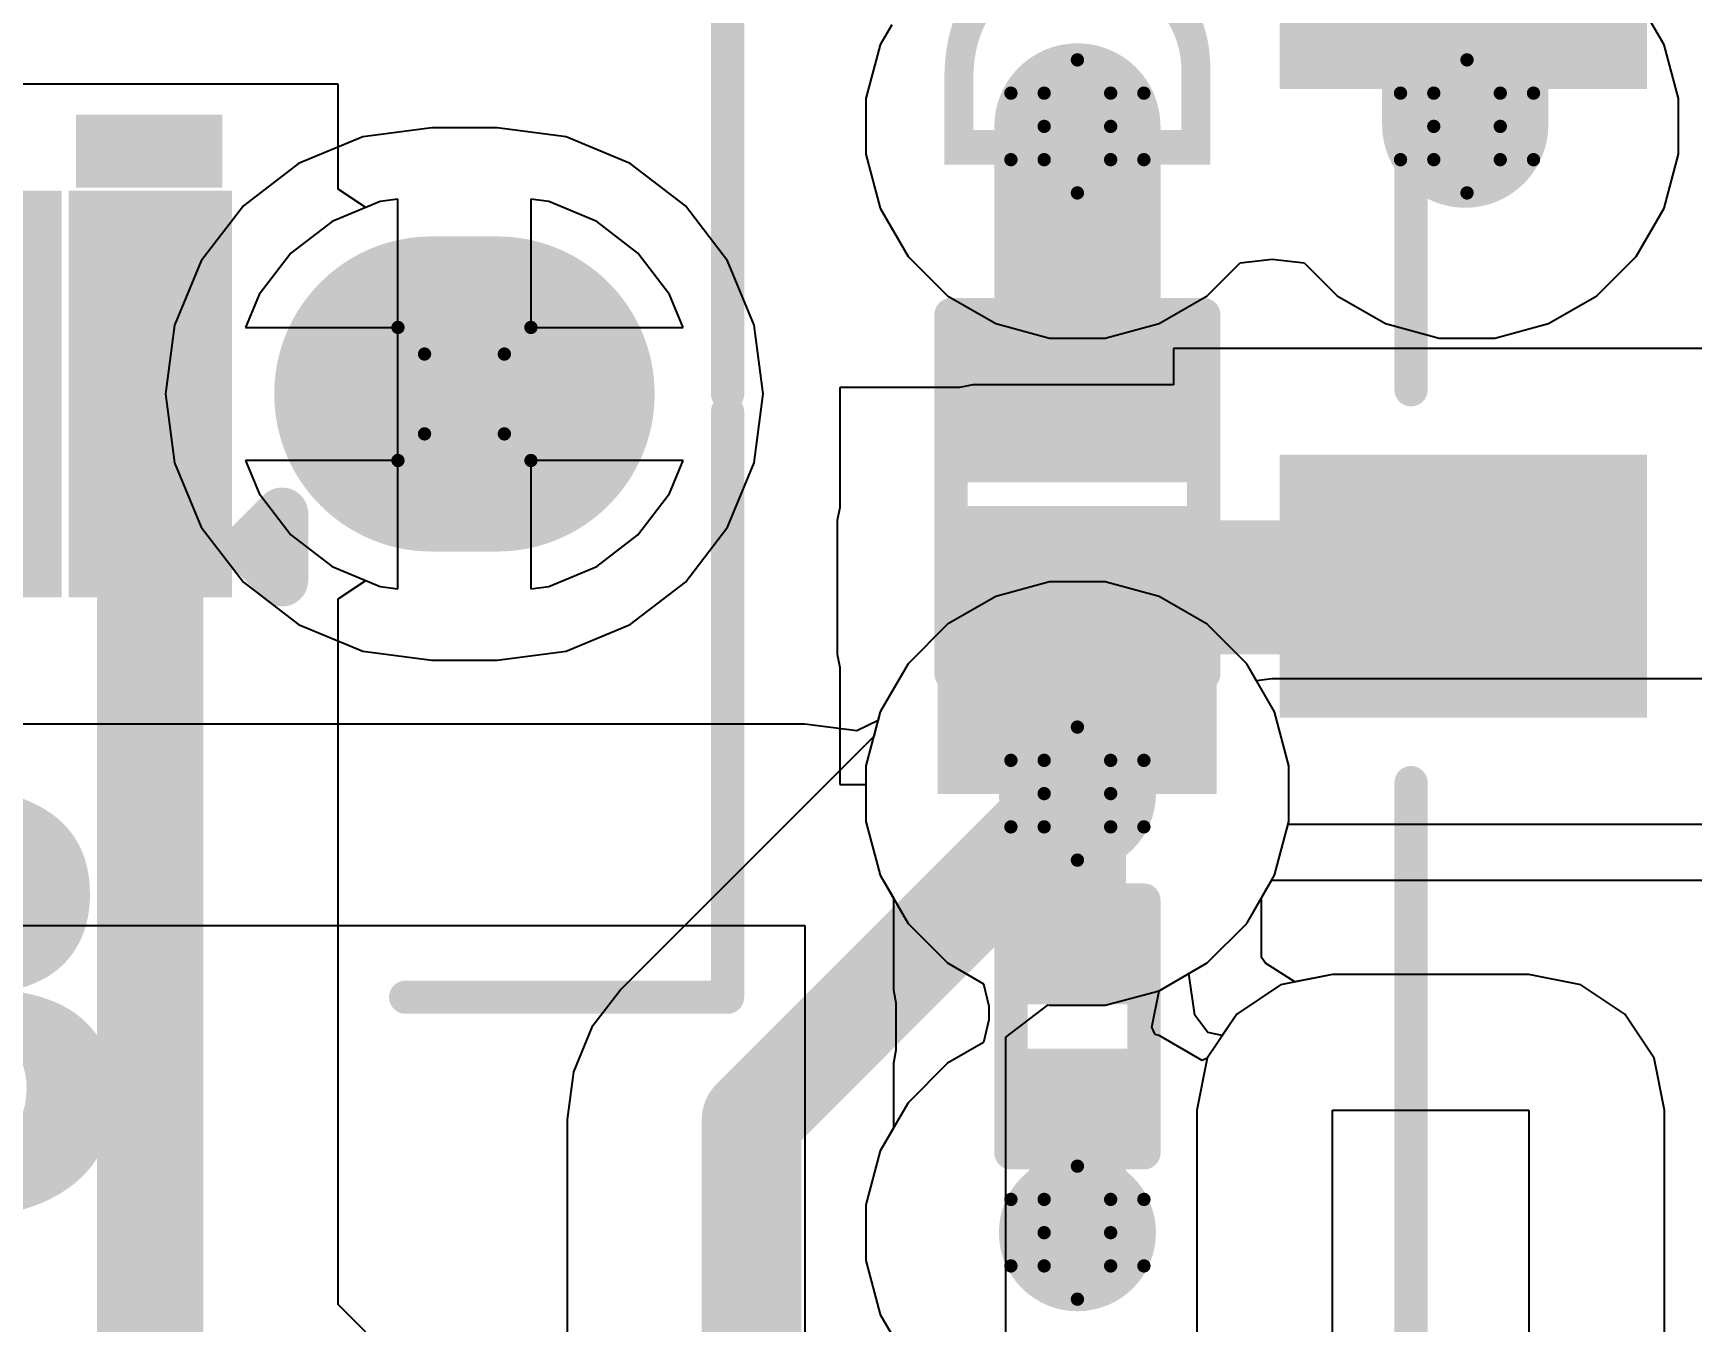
# Model space of a CAD drawing. Header units: inches. Extents: x -3 to 5437, y -3 to 5435.
# Drawn here: x 92.94 to 99.27, y 112.77 to 117.69 of the extents above; entities that cross this region are included whole.
import ezdxf

# ---------------------------------------------------------------- set-up
doc = ezdxf.new("R2010")
doc.units = ezdxf.units.IN
for name, color, linetype in [('Bottom Layer', 5, 'Continuous'), ('Bottom Solder', 6, 'Continuous'), ('Drill Drawing', 1, 'Continuous'), ('GND', 16, 'Continuous'), ('Keep-Out Layer', 6, 'Continuous'), ('Multi-Layer', 9, 'Continuous'), ('Pad Holes', 156, 'Continuous'), ('PWR', 76, 'Continuous'), ('Top Layer', 1, 'Continuous'), ('Top Overlay', 2, 'Continuous'), ('Top Paste', 8, 'Continuous'), ('Top Solder', 216, 'Continuous'), ('Via Holes', 16, 'Continuous')]:
    doc.layers.add(name, color=color, linetype=linetype)
doc.styles.add('Arial', font='', dxfattribs={"height": 0.2})
doc.styles.add('Arial_Bold', font='', dxfattribs={"height": 0.2})
doc.styles.get('Arial').set_extended_font_data('Arial')
doc.styles.get('Arial_Bold').set_extended_font_data('Arial', bold=True)

# ---------------------------------------------------------------- blocks, each defined once
blk = doc.blocks.new('DM3BT_DSF_PEJS_75')
at = {"layer": 'Top Layer'}
for points in [[(6.05, -2.55), (7.25, -2.55), (7.25, -3.35), (6.05, -3.35)], [(6.05, -4.95), (7.25, -4.95), (7.25, -8.15), (6.05, -8.15)]]:
    blk.add_hatch(color=1, dxfattribs=at).paths.add_polyline_path(points)
at = {"layer": 'Top Paste'}
for points in [[(6.05, -2.55), (7.25, -2.55), (7.25, -3.35), (6.05, -3.35)], [(6.05, -4.95), (7.25, -4.95), (7.25, -8.15), (6.05, -8.15)]]:
    blk.add_hatch(color=8, dxfattribs=at).paths.add_polyline_path(points)
at = {"layer": 'Top Solder'}
for points in [[(5.9484, -2.4484), (7.3516, -2.4484), (7.3516, -3.4516), (5.9484, -3.4516)], [(5.9484, -4.8484), (7.3516, -4.8484), (7.3516, -8.2516), (5.9484, -8.2516)]]:
    blk.add_hatch(color=216, dxfattribs=at).paths.add_polyline_path(points)
at = {"layer": 'Keep-Out Layer'}
for p, q in [((6.4, -0.95), (6.4, 2.65)), ((7.15, 2.65), (7.15, -0.95)), ((7.15, -0.95), (6.4, -0.95))]:
    blk.add_line(p, q, dxfattribs=at)
at = {"layer": 'Top Overlay'}
for points in [[(6.85, 2.3, 0.127, 0.127, 0), (6.85, -2.2, 0.127, 0.127, 0)], [(6.85, -3.7, 0.127, 0.127, 0), (6.85, -4.65, 0.127, 0.127, 0)]]:
    blk.add_lwpolyline(points, format="xyseb", dxfattribs=at)
for points in [[(6.8183, -2.2, 0.0635, 0.0635, 1), (6.8818, -2.2, 0.0635, 0.0635, 1)], [(6.8183, -3.7, 0.0635, 0.0635, 1), (6.8818, -3.7, 0.0635, 0.0635, 1)], [(6.8183, -4.65, 0.0635, 0.0635, 1), (6.8818, -4.65, 0.0635, 0.0635, 1)]]:
    blk.add_lwpolyline(points, format="xyseb", close=True, dxfattribs=at)
blk = doc.blocks.new('R___0201_77')
at = {"layer": 'Top Layer'}
for points in [[(-0.41, 0.185), (-0.14, 0.185), (-0.14, -0.185), (-0.41, -0.185)], [(0.14, 0.185), (0.41, 0.185), (0.41, -0.185), (0.14, -0.185)]]:
    blk.add_hatch(color=1, dxfattribs=at).paths.add_polyline_path(points)
at = {"layer": 'Top Paste'}
for points in [[(-0.41, 0.185), (-0.14, 0.185), (-0.14, -0.185), (-0.41, -0.185)], [(0.14, 0.185), (0.41, 0.185), (0.41, -0.185), (0.14, -0.185)]]:
    blk.add_hatch(color=8, dxfattribs=at).paths.add_polyline_path(points)
at = {"layer": 'Top Solder'}
for points in [[(-0.465, 0.24), (-0.085, 0.24), (-0.085, -0.24), (-0.465, -0.24)], [(0.085, 0.24), (0.465, 0.24), (0.465, -0.24), (0.085, -0.24)]]:
    blk.add_hatch(color=216, dxfattribs=at).paths.add_polyline_path(points)
at = {"layer": 'Top Overlay'}
for points in [[(0.4826, 0.254, 0.127, 0.127, 0), (-0.4826, 0.254, 0.127, 0.127, 0)], [(-0.4826, -0.254, 0.127, 0.127, 0), (-0.4826, 0.254, 0.127, 0.127, 0)], [(0.4826, -0.254, 0.127, 0.127, 0), (0.4826, 0.254, 0.127, 0.127, 0)], [(0.4826, -0.254, 0.127, 0.127, 0), (-0.4826, -0.254, 0.127, 0.127, 0)]]:
    blk.add_lwpolyline(points, format="xyseb", dxfattribs=at)
for points in [[(-0.5143, 0.254, 0.0635, 0.0635, 1), (-0.4508, 0.254, 0.0635, 0.0635, 1)], [(-0.5143, 0.254, 0.0635, 0.0635, 1), (-0.4508, 0.254, 0.0635, 0.0635, 1)], [(0.4508, 0.254, 0.0635, 0.0635, 1), (0.5143, 0.254, 0.0635, 0.0635, 1)], [(0.4508, 0.254, 0.0635, 0.0635, 1), (0.5143, 0.254, 0.0635, 0.0635, 1)], [(-0.5143, -0.254, 0.0635, 0.0635, 1), (-0.4508, -0.254, 0.0635, 0.0635, 1)], [(-0.5143, -0.254, 0.0635, 0.0635, 1), (-0.4508, -0.254, 0.0635, 0.0635, 1)], [(0.4508, -0.254, 0.0635, 0.0635, 1), (0.5143, -0.254, 0.0635, 0.0635, 1)], [(0.4508, -0.254, 0.0635, 0.0635, 1), (0.5143, -0.254, 0.0635, 0.0635, 1)]]:
    blk.add_lwpolyline(points, format="xyseb", close=True, dxfattribs=at)
blk = doc.blocks.new('SOD_882_98')
at = {"layer": 'Top Layer'}
for points in [[(-0.1, -0.4), (-0.6, -0.4), (-0.6, 0.4), (-0.1, 0.4)], [(0.6, -0.4), (0.1, -0.4), (0.1, 0.4), (0.6, 0.4)]]:
    blk.add_hatch(color=1, dxfattribs=at).paths.add_polyline_path(points)
at = {"layer": 'Top Overlay'}
blk.add_hatch(color=2, dxfattribs=at).paths.add_polyline_path([(0.6879, -0.5343), (1.1451, -0.5343), (1.1451, 0.5325), (0.6879, 0.5325)])
at = {"layer": 'Top Paste'}
for points in [[(-0.1, -0.4), (-0.6, -0.4), (-0.6, 0.4), (-0.1, 0.4)], [(0.6, -0.4), (0.1, -0.4), (0.1, 0.4), (0.6, 0.4)]]:
    blk.add_hatch(color=8, dxfattribs=at).paths.add_polyline_path(points)
at = {"layer": 'Top Solder'}
for points in [[(-0.045, -0.455), (-0.655, -0.455), (-0.655, 0.455), (-0.045, 0.455)], [(0.655, -0.455), (0.045, -0.455), (0.045, 0.455), (0.655, 0.455)]]:
    blk.add_hatch(color=216, dxfattribs=at).paths.add_polyline_path(points)
at = {"layer": 'Top Overlay'}
for points in [[(0.6858, 0.4826, 0.127, 0.127, 0), (-0.6858, 0.4826, 0.127, 0.127, 0)], [(-0.6858, -0.4826, 0.127, 0.127, 0), (-0.6858, 0.4826, 0.127, 0.127, 0)], [(0.6858, -0.4826, 0.127, 0.127, 0), (0.6858, 0.4826, 0.127, 0.127, 0)], [(0.6858, -0.4826, 0.127, 0.127, 0), (-0.6858, -0.4826, 0.127, 0.127, 0)]]:
    blk.add_lwpolyline(points, format="xyseb", dxfattribs=at)
for points in [[(-0.7176, 0.4826, 0.0635, 0.0635, 1), (-0.654, 0.4826, 0.0635, 0.0635, 1)], [(-0.7176, 0.4826, 0.0635, 0.0635, 1), (-0.654, 0.4826, 0.0635, 0.0635, 1)], [(0.654, 0.4826, 0.0635, 0.0635, 1), (0.7176, 0.4826, 0.0635, 0.0635, 1)], [(0.654, 0.4826, 0.0635, 0.0635, 1), (0.7176, 0.4826, 0.0635, 0.0635, 1)], [(-0.7176, -0.4826, 0.0635, 0.0635, 1), (-0.654, -0.4826, 0.0635, 0.0635, 1)], [(-0.7176, -0.4826, 0.0635, 0.0635, 1), (-0.654, -0.4826, 0.0635, 0.0635, 1)], [(0.654, -0.4826, 0.0635, 0.0635, 1), (0.7176, -0.4826, 0.0635, 0.0635, 1)], [(0.654, -0.4826, 0.0635, 0.0635, 1), (0.7176, -0.4826, 0.0635, 0.0635, 1)]]:
    blk.add_lwpolyline(points, format="xyseb", close=True, dxfattribs=at)
blk = doc.blocks.new('10118194_0001LF__250')
at = {"layer": 'Bottom Layer'}
h = blk.add_hatch(color=5, dxfattribs=at)
edge = h.paths.add_edge_path()
edge.add_arc((-2.375, 0), 0.5, 270, 450)
edge.add_line((-2.375, 0.5), (-2.625, 0.5))
edge.add_arc((-2.625, 0), 0.5, 90, 270)
edge.add_line((-2.625, -0.5), (-2.375, -0.5))
at = {"layer": 'Bottom Solder'}
h = blk.add_hatch(color=6, dxfattribs=at)
edge = h.paths.add_edge_path()
edge.add_arc((-2.375, 0), 0.6016, 270, 450)
edge.add_line((-2.375, 0.6016), (-2.625, 0.6016))
edge.add_arc((-2.625, 0), 0.6016, 90, 270)
edge.add_line((-2.625, -0.6016), (-2.375, -0.6016))
at = {"layer": 'GND'}
h = blk.add_hatch(color=16, dxfattribs=at)
edge = h.paths.add_edge_path()
edge.add_arc((-2.375, 0), 0.5, 270, 450)
edge.add_line((-2.375, 0.5), (-2.625, 0.5))
edge.add_arc((-2.625, 0), 0.5, 90, 270)
edge.add_line((-2.625, -0.5), (-2.375, -0.5))
at = {"layer": 'Multi-Layer'}
h = blk.add_hatch(color=9, dxfattribs=at)
edge = h.paths.add_edge_path()
edge.add_arc((-2.375, 0), 0.5, 270, 450)
edge.add_line((-2.375, 0.5), (-2.625, 0.5))
edge.add_arc((-2.625, 0), 0.5, 90, 270)
edge.add_line((-2.625, -0.5), (-2.375, -0.5))
at = {"layer": 'Pad Holes'}
h = blk.add_hatch(color=7, dxfattribs=at)
edge = h.paths.add_edge_path()
edge.add_arc((-2.35, 0), 0.275, 270, 450)
edge.add_line((-2.35, 0.275), (-2.65, 0.275))
edge.add_arc((-2.65, 0), 0.275, 90, 270)
edge.add_line((-2.65, -0.275), (-2.35, -0.275))
at = {"layer": 'PWR'}
h = blk.add_hatch(color=76, dxfattribs=at)
edge = h.paths.add_edge_path()
edge.add_arc((-2.375, 0), 0.5, 270, 450)
edge.add_line((-2.375, 0.5), (-2.625, 0.5))
edge.add_arc((-2.625, 0), 0.5, 90, 270)
edge.add_line((-2.625, -0.5), (-2.375, -0.5))
at = {"layer": 'Top Layer'}
for points in [[(-1.51, 0.675), (-1.09, 0.675), (-1.09, -0.675), (-1.51, -0.675)], [(-0.86, 0.675), (-0.44, 0.675), (-0.44, -0.675), (-0.86, -0.675)]]:
    blk.add_hatch(color=1, dxfattribs=at).paths.add_polyline_path(points)
h = blk.add_hatch(color=1, dxfattribs=at)
edge = h.paths.add_edge_path()
edge.add_arc((-2.375, 0), 0.5, 270, 450)
edge.add_line((-2.375, 0.5), (-2.625, 0.5))
edge.add_arc((-2.625, 0), 0.5, 90, 270)
edge.add_line((-2.625, -0.5), (-2.375, -0.5))
at = {"layer": 'Top Overlay'}
blk.add_hatch(color=2, dxfattribs=at).paths.add_polyline_path([(-1.5748, -1.0668), (-1.016, -1.0668), (-1.016, -0.7874), (-1.5748, -0.7874)])
at = {"layer": 'Top Paste'}
for points in [[(-1.51, 0.675), (-1.09, 0.675), (-1.09, -0.675), (-1.51, -0.675)], [(-0.86, 0.675), (-0.44, 0.675), (-0.44, -0.675), (-0.86, -0.675)]]:
    blk.add_hatch(color=8, dxfattribs=at).paths.add_polyline_path(points)
at = {"layer": 'Top Solder'}
for points in [[(-1.6116, 0.7766), (-0.9884, 0.7766), (-0.9884, -0.7766), (-1.6116, -0.7766)], [(-0.9616, 0.7766), (-0.3384, 0.7766), (-0.3384, -0.7766), (-0.9616, -0.7766)]]:
    blk.add_hatch(color=216, dxfattribs=at).paths.add_polyline_path(points)
h = blk.add_hatch(color=216, dxfattribs=at)
edge = h.paths.add_edge_path()
edge.add_arc((-2.375, 0), 0.6016, 270, 450)
edge.add_line((-2.375, 0.6016), (-2.625, 0.6016))
edge.add_arc((-2.625, 0), 0.6016, 90, 270)
edge.add_line((-2.625, -0.6016), (-2.375, -0.6016))
at = {"layer": 'Top Overlay'}
for points in [[(-1.6764, 0.5842, 0.2, 0.2, 0), (-1.8034, 0.7112, 0.2, 0.2, 0)], [(-1.8034, 0.7112, 0.2, 0.2, 0), (-1.8034, 0.4572, 0.2, 0.2, 0)], [(-1.6764, 0.5842, 0.2, 0.2, 0), (-1.8034, 0.4572, 0.2, 0.2, 0)], [(-3.5052, 0, 0.127, 0.127, 0), (-3.5052, -1.5494, 0.127, 0.127, 0)]]:
    blk.add_lwpolyline(points, format="xyseb", dxfattribs=at)
for points in [[(-1.8534, 0.7112, 0.1, 0.1, 1), (-1.7534, 0.7112, 0.1, 0.1, 1)], [(-1.8534, 0.7112, 0.1, 0.1, 1), (-1.7534, 0.7112, 0.1, 0.1, 1)], [(-1.7264, 0.5842, 0.1, 0.1, 1), (-1.6264, 0.5842, 0.1, 0.1, 1)], [(-1.7264, 0.5842, 0.1, 0.1, 1), (-1.6264, 0.5842, 0.1, 0.1, 1)], [(-1.8534, 0.4572, 0.1, 0.1, 1), (-1.7534, 0.4572, 0.1, 0.1, 1)], [(-1.8534, 0.4572, 0.1, 0.1, 1), (-1.7534, 0.4572, 0.1, 0.1, 1)], [(-3.537, 0, 0.0635, 0.0635, 1), (-3.4735, 0, 0.0635, 0.0635, 1)]]:
    blk.add_lwpolyline(points, format="xyseb", close=True, dxfattribs=at)

msp = doc.modelspace()

# ---------------------------------------------------------------- hatches: boundary and pattern name
at = {"layer": 'Bottom Layer'}
h = msp.add_hatch(color=5, dxfattribs=at)
edge = h.paths.add_edge_path()
edge.add_arc((96.9264, 117.3301), 0.3, 0, 360)
h = msp.add_hatch(color=5, dxfattribs=at)
edge = h.paths.add_edge_path()
edge.add_arc((98.4147, 117.3301), 0.3, 0, 360)
h = msp.add_hatch(color=5, dxfattribs=at)
edge = h.paths.add_edge_path()
edge.add_arc((96.9264, 114.7826), 0.3, 0, 360)
h = msp.add_hatch(color=5, dxfattribs=at)
edge = h.paths.add_edge_path()
edge.add_arc((96.9264, 113.1062), 0.3, 0, 360)
at = {"layer": 'GND'}
h = msp.add_hatch(color=16, dxfattribs=at)
edge = h.paths.add_edge_path()
edge.add_arc((96.9264, 117.3301), 0.3, 0, 360)
h = msp.add_hatch(color=16, dxfattribs=at)
edge = h.paths.add_edge_path()
edge.add_arc((98.4147, 117.3301), 0.3, 0, 360)
h = msp.add_hatch(color=16, dxfattribs=at)
edge = h.paths.add_edge_path()
edge.add_arc((96.9264, 114.7826), 0.3, 0, 360)
h = msp.add_hatch(color=16, dxfattribs=at)
edge = h.paths.add_edge_path()
edge.add_arc((96.9264, 113.1062), 0.3, 0, 360)
at = {"layer": 'PWR'}
h = msp.add_hatch(color=76, dxfattribs=at)
edge = h.paths.add_edge_path()
edge.add_arc((96.9264, 117.3301), 0.3, 0, 360)
h = msp.add_hatch(color=76, dxfattribs=at)
edge = h.paths.add_edge_path()
edge.add_arc((98.4147, 117.3301), 0.3, 0, 360)
h = msp.add_hatch(color=76, dxfattribs=at)
edge = h.paths.add_edge_path()
edge.add_arc((96.9264, 114.7826), 0.3, 0, 360)
h = msp.add_hatch(color=76, dxfattribs=at)
edge = h.paths.add_edge_path()
edge.add_arc((96.9264, 113.1062), 0.3, 0, 360)
at = {"layer": 'Top Layer'}
h = msp.add_hatch(color=1, dxfattribs=at)
edge = h.paths.add_edge_path()
edge.add_arc((96.9264, 117.3301), 0.3, 0, 360)
h = msp.add_hatch(color=1, dxfattribs=at)
edge = h.paths.add_edge_path()
edge.add_arc((98.4147, 117.3301), 0.3, 0, 360)
for points in [[(96.5264, 115.3144), (98.401, 115.3144), (98.401, 115.8256), (96.5264, 115.8256)], [(96.7414, 114.0336), (97.1114, 114.0336), (97.1114, 114.7826), (96.7414, 114.7826)], [(96.7414, 113.1062), (97.1114, 113.1062), (97.1114, 113.7536), (96.7414, 113.7536)]]:
    msp.add_hatch(color=1, dxfattribs=at).paths.add_polyline_path(points)
h = msp.add_hatch(color=1, dxfattribs=at)
edge = h.paths.add_edge_path()
edge.add_arc((96.9264, 114.7826), 0.3, 0, 360)
h = msp.add_hatch(color=1, dxfattribs=at)
edge = h.paths.add_edge_path()
edge.add_arc((96.9264, 113.1062), 0.3, 0, 360)
at = {"layer": 'Via Holes'}
h = msp.add_hatch(color=7, dxfattribs=at)
edge = h.paths.add_edge_path()
edge.add_arc((96.9264, 117.3301), 0.15, 0, 360)
h = msp.add_hatch(color=7, dxfattribs=at)
edge = h.paths.add_edge_path()
edge.add_arc((98.4147, 117.3301), 0.15, 0, 360)
h = msp.add_hatch(color=7, dxfattribs=at)
edge = h.paths.add_edge_path()
edge.add_arc((96.9264, 114.7826), 0.15, 0, 360)
h = msp.add_hatch(color=7, dxfattribs=at)
edge = h.paths.add_edge_path()
edge.add_arc((96.9264, 113.1062), 0.15, 0, 360)

# ---------------------------------------------------------------- linework, layer by layer
at = {"layer": 'Bottom Layer'}
for p, q in [((94.263, 117.0431), (94.0796, 116.9671)), ((94.3309, 117.052), (94.263, 117.0431)), ((94.3309, 116.5625), (94.3309, 117.052)), ((94.9067, 117.0431), (94.8389, 117.052)), ((94.8389, 117.052), (94.8389, 116.5625)), ((95.0901, 116.9671), (94.9067, 117.0431)), ((94.0796, 116.9671), (93.9221, 116.8462)), ((95.2476, 116.8462), (95.0901, 116.9671)), ((93.9221, 116.8462), (93.8012, 116.6887)), ((95.3685, 116.6887), (95.2476, 116.8462)), ((93.8012, 116.6887), (93.7489, 116.5625)), ((95.4208, 116.5625), (95.3685, 116.6887)), ((93.7489, 116.5625), (94.3309, 116.5625)), ((94.8389, 116.5625), (95.4208, 116.5625)), ((94.3309, 116.0545), (93.7489, 116.0545)), ((93.7489, 116.0545), (93.8012, 115.9282)), ((94.3309, 115.5649), (94.3309, 116.0545)), ((95.4208, 116.0545), (94.8389, 116.0545)), ((94.8389, 116.0545), (94.8389, 115.5649)), ((95.3685, 115.9282), (95.4208, 116.0545)), ((93.8012, 115.9282), (93.9221, 115.7707)), ((95.2476, 115.7707), (95.3685, 115.9282)), ((93.9221, 115.7707), (94.0796, 115.6498)), ((95.0901, 115.6498), (95.2476, 115.7707)), ((94.0796, 115.6498), (94.263, 115.5739)), ((94.9067, 115.5739), (95.0901, 115.6498)), ((94.263, 115.5739), (94.3309, 115.5649)), ((94.8389, 115.5649), (94.9067, 115.5739)), ((96.82, 115.5906), (96.6145, 115.5355)), ((97.0328, 115.5906), (96.82, 115.5906)), ((97.2383, 115.5355), (97.0328, 115.5906)), ((96.6145, 115.5355), (96.4303, 115.4292)), ((97.4225, 115.4292), (97.2383, 115.5355)), ((96.4303, 115.4292), (96.2798, 115.2787)), ((97.573, 115.2787), (97.4225, 115.4292)), ((96.2798, 115.2787), (96.1735, 115.0945)), ((97.6793, 115.0945), (97.573, 115.2787)), ((96.1735, 115.0945), (96.1484, 115.001)), ((97.7344, 114.889), (97.6793, 115.0945)), ((96.1484, 115.001), (95.1836, 114.0362)), ((97.7344, 114.6762), (97.7344, 114.889)), ((97.6793, 114.4707), (97.7344, 114.6762)), ((97.573, 114.2865), (97.6793, 114.4707)), ((97.4225, 114.136), (97.573, 114.2865)), ((97.2383, 114.0297), (97.4225, 114.136)), ((97.7028, 114.053), (97.5348, 113.9407)), ((97.901, 114.0924), (97.7028, 114.053)), ((98.651, 114.0924), (97.901, 114.0924)), ((98.8492, 114.053), (98.651, 114.0924)), ((99.0173, 113.9407), (98.8492, 114.053)), ((95.1836, 114.0362), (95.0717, 113.8903)), ((97.2103, 113.8907), (97.2383, 114.0297)), ((97.5348, 113.9407), (97.4225, 113.7727)), ((99.1296, 113.7727), (99.0173, 113.9407)), ((95.0717, 113.8903), (95.0013, 113.7203)), ((97.2237, 113.863), (97.2103, 113.8907)), ((97.2383, 113.8591), (97.2237, 113.863)), ((97.4032, 113.7639), (97.2383, 113.8591)), ((97.4225, 113.7727), (97.4032, 113.7639)), ((99.169, 113.5745), (99.1296, 113.7727)), ((95.0013, 113.7203), (94.9773, 113.538)), ((99.169, 109.9745), (99.169, 113.5745)), ((94.9773, 113.538), (94.9773, 109.784))]:
    msp.add_line(p, q, dxfattribs=at)
for points in [[(95.6818, 113.538, 0.381, 0.381, 0), (96.9264, 114.7826, 0.381, 0.381, 0)], [(95.6818, 83.7438, 0.381, 0.381, 0), (95.6818, 113.538, 0.381, 0.381, 0)]]:
    msp.add_lwpolyline(points, format="xyseb", dxfattribs=at)
for points in [[(96.8311, 114.7826, 0.1905, 0.1905, 1), (97.0216, 114.7826, 0.1905, 0.1905, 1)], [(95.5866, 113.538, 0.1905, 0.1905, 1), (95.7771, 113.538, 0.1905, 0.1905, 1)], [(95.5866, 113.538, 0.1905, 0.1905, 1), (95.7771, 113.538, 0.1905, 0.1905, 1)]]:
    msp.add_lwpolyline(points, format="xyseb", close=True, dxfattribs=at)
at = {"layer": 'Drill Drawing'}
for points in [[(96.7994, 117.4571, 0.0508, 0.0508, 0), (96.9264, 117.5841, 0.0508, 0.0508, 0)], [(96.9264, 117.5841, 0.0508, 0.0508, 0), (97.0534, 117.4571, 0.0508, 0.0508, 0)], [(98.2877, 117.4571, 0.0508, 0.0508, 0), (98.4147, 117.5841, 0.0508, 0.0508, 0)], [(98.4147, 117.5841, 0.0508, 0.0508, 0), (98.5417, 117.4571, 0.0508, 0.0508, 0)], [(96.6724, 117.4571, 0.0508, 0.0508, 0), (96.7994, 117.3301, 0.0508, 0.0508, 0)], [(96.6724, 117.4571, 0.0508, 0.0508, 0), (96.7994, 117.4571, 0.0508, 0.0508, 0)], [(97.0534, 117.4571, 0.0508, 0.0508, 0), (97.1804, 117.4571, 0.0508, 0.0508, 0)], [(97.0534, 117.3301, 0.0508, 0.0508, 0), (97.1804, 117.4571, 0.0508, 0.0508, 0)], [(98.1607, 117.4571, 0.0508, 0.0508, 0), (98.2877, 117.3301, 0.0508, 0.0508, 0)], [(98.1607, 117.4571, 0.0508, 0.0508, 0), (98.2877, 117.4571, 0.0508, 0.0508, 0)], [(98.5417, 117.4571, 0.0508, 0.0508, 0), (98.6687, 117.4571, 0.0508, 0.0508, 0)], [(98.5417, 117.3301, 0.0508, 0.0508, 0), (98.6687, 117.4571, 0.0508, 0.0508, 0)], [(96.6724, 117.2031, 0.0508, 0.0508, 0), (96.7994, 117.3301, 0.0508, 0.0508, 0)], [(97.0534, 117.3301, 0.0508, 0.0508, 0), (97.1804, 117.2031, 0.0508, 0.0508, 0)], [(98.1607, 117.2031, 0.0508, 0.0508, 0), (98.2877, 117.3301, 0.0508, 0.0508, 0)], [(98.5417, 117.3301, 0.0508, 0.0508, 0), (98.6687, 117.2031, 0.0508, 0.0508, 0)], [(96.6724, 117.2031, 0.0508, 0.0508, 0), (96.7994, 117.2031, 0.0508, 0.0508, 0)], [(96.7994, 117.2031, 0.0508, 0.0508, 0), (96.9264, 117.0761, 0.0508, 0.0508, 0)], [(96.9264, 117.0761, 0.0508, 0.0508, 0), (97.0534, 117.2031, 0.0508, 0.0508, 0)], [(97.0534, 117.2031, 0.0508, 0.0508, 0), (97.1804, 117.2031, 0.0508, 0.0508, 0)], [(98.1607, 117.2031, 0.0508, 0.0508, 0), (98.2877, 117.2031, 0.0508, 0.0508, 0)], [(98.2877, 117.2031, 0.0508, 0.0508, 0), (98.4147, 117.0761, 0.0508, 0.0508, 0)], [(98.4147, 117.0761, 0.0508, 0.0508, 0), (98.5417, 117.2031, 0.0508, 0.0508, 0)], [(98.5417, 117.2031, 0.0508, 0.0508, 0), (98.6687, 117.2031, 0.0508, 0.0508, 0)], [(94.3309, 116.5625, 0.0508, 0.0508, 0), (94.8389, 116.5625, 0.0508, 0.0508, 0)], [(94.3309, 116.0545, 0.0508, 0.0508, 0), (94.3309, 116.5625, 0.0508, 0.0508, 0)], [(94.8389, 116.0545, 0.0508, 0.0508, 0), (94.8389, 116.5625, 0.0508, 0.0508, 0)], [(94.4325, 116.4609, 0.0508, 0.0508, 0), (94.7373, 116.4609, 0.0508, 0.0508, 0)], [(94.4325, 116.1561, 0.0508, 0.0508, 0), (94.4325, 116.4609, 0.0508, 0.0508, 0)], [(94.7373, 116.1561, 0.0508, 0.0508, 0), (94.7373, 116.4609, 0.0508, 0.0508, 0)], [(94.4325, 116.1561, 0.0508, 0.0508, 0), (94.7373, 116.1561, 0.0508, 0.0508, 0)], [(94.3309, 116.0545, 0.0508, 0.0508, 0), (94.8389, 116.0545, 0.0508, 0.0508, 0)], [(96.7994, 114.9096, 0.0508, 0.0508, 0), (96.9264, 115.0366, 0.0508, 0.0508, 0)], [(96.9264, 115.0366, 0.0508, 0.0508, 0), (97.0534, 114.9096, 0.0508, 0.0508, 0)], [(96.6724, 114.9096, 0.0508, 0.0508, 0), (96.7994, 114.7826, 0.0508, 0.0508, 0)], [(96.6724, 114.9096, 0.0508, 0.0508, 0), (96.7994, 114.9096, 0.0508, 0.0508, 0)], [(97.0534, 114.9096, 0.0508, 0.0508, 0), (97.1804, 114.9096, 0.0508, 0.0508, 0)], [(97.0534, 114.7826, 0.0508, 0.0508, 0), (97.1804, 114.9096, 0.0508, 0.0508, 0)], [(96.6724, 114.6556, 0.0508, 0.0508, 0), (96.7994, 114.7826, 0.0508, 0.0508, 0)], [(97.0534, 114.7826, 0.0508, 0.0508, 0), (97.1804, 114.6556, 0.0508, 0.0508, 0)], [(96.6724, 114.6556, 0.0508, 0.0508, 0), (96.7994, 114.6556, 0.0508, 0.0508, 0)], [(96.7994, 114.6556, 0.0508, 0.0508, 0), (96.9264, 114.5286, 0.0508, 0.0508, 0)], [(96.9264, 114.5286, 0.0508, 0.0508, 0), (97.0534, 114.6556, 0.0508, 0.0508, 0)], [(97.0534, 114.6556, 0.0508, 0.0508, 0), (97.1804, 114.6556, 0.0508, 0.0508, 0)], [(96.7994, 113.2332, 0.0508, 0.0508, 0), (96.9264, 113.3602, 0.0508, 0.0508, 0)], [(96.9264, 113.3602, 0.0508, 0.0508, 0), (97.0534, 113.2332, 0.0508, 0.0508, 0)], [(96.6724, 113.2332, 0.0508, 0.0508, 0), (96.7994, 113.1062, 0.0508, 0.0508, 0)], [(96.6724, 113.2332, 0.0508, 0.0508, 0), (96.7994, 113.2332, 0.0508, 0.0508, 0)], [(97.0534, 113.2332, 0.0508, 0.0508, 0), (97.1804, 113.2332, 0.0508, 0.0508, 0)], [(97.0534, 113.1062, 0.0508, 0.0508, 0), (97.1804, 113.2332, 0.0508, 0.0508, 0)], [(96.6724, 112.9792, 0.0508, 0.0508, 0), (96.7994, 113.1062, 0.0508, 0.0508, 0)], [(97.0534, 113.1062, 0.0508, 0.0508, 0), (97.1804, 112.9792, 0.0508, 0.0508, 0)], [(96.6724, 112.9792, 0.0508, 0.0508, 0), (96.7994, 112.9792, 0.0508, 0.0508, 0)], [(96.7994, 112.9792, 0.0508, 0.0508, 0), (96.9264, 112.8522, 0.0508, 0.0508, 0)], [(96.9264, 112.8522, 0.0508, 0.0508, 0), (97.0534, 112.9792, 0.0508, 0.0508, 0)], [(97.0534, 112.9792, 0.0508, 0.0508, 0), (97.1804, 112.9792, 0.0508, 0.0508, 0)]]:
    msp.add_lwpolyline(points, format="xyseb", dxfattribs=at)
for points in [[(96.9137, 117.5841, 0.0254, 0.0254, 1), (96.9391, 117.5841, 0.0254, 0.0254, 1)], [(96.9137, 117.5841, 0.0254, 0.0254, 1), (96.9391, 117.5841, 0.0254, 0.0254, 1)], [(98.402, 117.5841, 0.0254, 0.0254, 1), (98.4274, 117.5841, 0.0254, 0.0254, 1)], [(98.402, 117.5841, 0.0254, 0.0254, 1), (98.4274, 117.5841, 0.0254, 0.0254, 1)], [(96.6597, 117.4571, 0.0254, 0.0254, 1), (96.6851, 117.4571, 0.0254, 0.0254, 1)], [(96.6597, 117.4571, 0.0254, 0.0254, 1), (96.6851, 117.4571, 0.0254, 0.0254, 1)], [(96.7867, 117.4571, 0.0254, 0.0254, 1), (96.8121, 117.4571, 0.0254, 0.0254, 1)], [(96.7867, 117.4571, 0.0254, 0.0254, 1), (96.8121, 117.4571, 0.0254, 0.0254, 1)], [(97.0407, 117.4571, 0.0254, 0.0254, 1), (97.0661, 117.4571, 0.0254, 0.0254, 1)], [(97.0407, 117.4571, 0.0254, 0.0254, 1), (97.0661, 117.4571, 0.0254, 0.0254, 1)], [(97.1677, 117.4571, 0.0254, 0.0254, 1), (97.1931, 117.4571, 0.0254, 0.0254, 1)], [(97.1677, 117.4571, 0.0254, 0.0254, 1), (97.1931, 117.4571, 0.0254, 0.0254, 1)], [(98.148, 117.4571, 0.0254, 0.0254, 1), (98.1734, 117.4571, 0.0254, 0.0254, 1)], [(98.148, 117.4571, 0.0254, 0.0254, 1), (98.1734, 117.4571, 0.0254, 0.0254, 1)], [(98.275, 117.4571, 0.0254, 0.0254, 1), (98.3004, 117.4571, 0.0254, 0.0254, 1)], [(98.275, 117.4571, 0.0254, 0.0254, 1), (98.3004, 117.4571, 0.0254, 0.0254, 1)], [(98.529, 117.4571, 0.0254, 0.0254, 1), (98.5544, 117.4571, 0.0254, 0.0254, 1)], [(98.529, 117.4571, 0.0254, 0.0254, 1), (98.5544, 117.4571, 0.0254, 0.0254, 1)], [(98.656, 117.4571, 0.0254, 0.0254, 1), (98.6814, 117.4571, 0.0254, 0.0254, 1)], [(98.656, 117.4571, 0.0254, 0.0254, 1), (98.6814, 117.4571, 0.0254, 0.0254, 1)], [(96.7867, 117.3301, 0.0254, 0.0254, 1), (96.8121, 117.3301, 0.0254, 0.0254, 1)], [(96.7867, 117.3301, 0.0254, 0.0254, 1), (96.8121, 117.3301, 0.0254, 0.0254, 1)], [(97.0407, 117.3301, 0.0254, 0.0254, 1), (97.0661, 117.3301, 0.0254, 0.0254, 1)], [(97.0407, 117.3301, 0.0254, 0.0254, 1), (97.0661, 117.3301, 0.0254, 0.0254, 1)], [(98.275, 117.3301, 0.0254, 0.0254, 1), (98.3004, 117.3301, 0.0254, 0.0254, 1)], [(98.275, 117.3301, 0.0254, 0.0254, 1), (98.3004, 117.3301, 0.0254, 0.0254, 1)], [(98.529, 117.3301, 0.0254, 0.0254, 1), (98.5544, 117.3301, 0.0254, 0.0254, 1)], [(98.529, 117.3301, 0.0254, 0.0254, 1), (98.5544, 117.3301, 0.0254, 0.0254, 1)], [(96.6597, 117.2031, 0.0254, 0.0254, 1), (96.6851, 117.2031, 0.0254, 0.0254, 1)], [(96.6597, 117.2031, 0.0254, 0.0254, 1), (96.6851, 117.2031, 0.0254, 0.0254, 1)], [(96.7867, 117.2031, 0.0254, 0.0254, 1), (96.8121, 117.2031, 0.0254, 0.0254, 1)], [(96.7867, 117.2031, 0.0254, 0.0254, 1), (96.8121, 117.2031, 0.0254, 0.0254, 1)], [(97.0407, 117.2031, 0.0254, 0.0254, 1), (97.0661, 117.2031, 0.0254, 0.0254, 1)], [(97.0407, 117.2031, 0.0254, 0.0254, 1), (97.0661, 117.2031, 0.0254, 0.0254, 1)], [(97.1677, 117.2031, 0.0254, 0.0254, 1), (97.1931, 117.2031, 0.0254, 0.0254, 1)], [(97.1677, 117.2031, 0.0254, 0.0254, 1), (97.1931, 117.2031, 0.0254, 0.0254, 1)], [(98.148, 117.2031, 0.0254, 0.0254, 1), (98.1734, 117.2031, 0.0254, 0.0254, 1)], [(98.148, 117.2031, 0.0254, 0.0254, 1), (98.1734, 117.2031, 0.0254, 0.0254, 1)], [(98.275, 117.2031, 0.0254, 0.0254, 1), (98.3004, 117.2031, 0.0254, 0.0254, 1)], [(98.275, 117.2031, 0.0254, 0.0254, 1), (98.3004, 117.2031, 0.0254, 0.0254, 1)], [(98.529, 117.2031, 0.0254, 0.0254, 1), (98.5544, 117.2031, 0.0254, 0.0254, 1)], [(98.529, 117.2031, 0.0254, 0.0254, 1), (98.5544, 117.2031, 0.0254, 0.0254, 1)], [(98.656, 117.2031, 0.0254, 0.0254, 1), (98.6814, 117.2031, 0.0254, 0.0254, 1)], [(98.656, 117.2031, 0.0254, 0.0254, 1), (98.6814, 117.2031, 0.0254, 0.0254, 1)], [(96.9137, 117.0761, 0.0254, 0.0254, 1), (96.9391, 117.0761, 0.0254, 0.0254, 1)], [(96.9137, 117.0761, 0.0254, 0.0254, 1), (96.9391, 117.0761, 0.0254, 0.0254, 1)], [(98.402, 117.0761, 0.0254, 0.0254, 1), (98.4274, 117.0761, 0.0254, 0.0254, 1)], [(98.402, 117.0761, 0.0254, 0.0254, 1), (98.4274, 117.0761, 0.0254, 0.0254, 1)], [(94.3182, 116.5625, 0.0254, 0.0254, 1), (94.3436, 116.5625, 0.0254, 0.0254, 1)], [(94.3182, 116.5625, 0.0254, 0.0254, 1), (94.3436, 116.5625, 0.0254, 0.0254, 1)], [(94.8262, 116.5625, 0.0254, 0.0254, 1), (94.8516, 116.5625, 0.0254, 0.0254, 1)], [(94.8262, 116.5625, 0.0254, 0.0254, 1), (94.8516, 116.5625, 0.0254, 0.0254, 1)], [(94.4198, 116.4609, 0.0254, 0.0254, 1), (94.4452, 116.4609, 0.0254, 0.0254, 1)], [(94.4198, 116.4609, 0.0254, 0.0254, 1), (94.4452, 116.4609, 0.0254, 0.0254, 1)], [(94.7246, 116.4609, 0.0254, 0.0254, 1), (94.75, 116.4609, 0.0254, 0.0254, 1)], [(94.7246, 116.4609, 0.0254, 0.0254, 1), (94.75, 116.4609, 0.0254, 0.0254, 1)], [(94.4198, 116.1561, 0.0254, 0.0254, 1), (94.4452, 116.1561, 0.0254, 0.0254, 1)], [(94.4198, 116.1561, 0.0254, 0.0254, 1), (94.4452, 116.1561, 0.0254, 0.0254, 1)], [(94.7246, 116.1561, 0.0254, 0.0254, 1), (94.75, 116.1561, 0.0254, 0.0254, 1)], [(94.7246, 116.1561, 0.0254, 0.0254, 1), (94.75, 116.1561, 0.0254, 0.0254, 1)], [(94.3182, 116.0545, 0.0254, 0.0254, 1), (94.3436, 116.0545, 0.0254, 0.0254, 1)], [(94.3182, 116.0545, 0.0254, 0.0254, 1), (94.3436, 116.0545, 0.0254, 0.0254, 1)], [(94.8262, 116.0545, 0.0254, 0.0254, 1), (94.8516, 116.0545, 0.0254, 0.0254, 1)], [(94.8262, 116.0545, 0.0254, 0.0254, 1), (94.8516, 116.0545, 0.0254, 0.0254, 1)], [(96.9137, 115.0366, 0.0254, 0.0254, 1), (96.9391, 115.0366, 0.0254, 0.0254, 1)], [(96.9137, 115.0366, 0.0254, 0.0254, 1), (96.9391, 115.0366, 0.0254, 0.0254, 1)], [(96.6597, 114.9096, 0.0254, 0.0254, 1), (96.6851, 114.9096, 0.0254, 0.0254, 1)], [(96.6597, 114.9096, 0.0254, 0.0254, 1), (96.6851, 114.9096, 0.0254, 0.0254, 1)], [(96.7867, 114.9096, 0.0254, 0.0254, 1), (96.8121, 114.9096, 0.0254, 0.0254, 1)], [(96.7867, 114.9096, 0.0254, 0.0254, 1), (96.8121, 114.9096, 0.0254, 0.0254, 1)], [(97.0407, 114.9096, 0.0254, 0.0254, 1), (97.0661, 114.9096, 0.0254, 0.0254, 1)], [(97.0407, 114.9096, 0.0254, 0.0254, 1), (97.0661, 114.9096, 0.0254, 0.0254, 1)], [(97.1677, 114.9096, 0.0254, 0.0254, 1), (97.1931, 114.9096, 0.0254, 0.0254, 1)], [(97.1677, 114.9096, 0.0254, 0.0254, 1), (97.1931, 114.9096, 0.0254, 0.0254, 1)], [(96.7867, 114.7826, 0.0254, 0.0254, 1), (96.8121, 114.7826, 0.0254, 0.0254, 1)], [(96.7867, 114.7826, 0.0254, 0.0254, 1), (96.8121, 114.7826, 0.0254, 0.0254, 1)], [(97.0407, 114.7826, 0.0254, 0.0254, 1), (97.0661, 114.7826, 0.0254, 0.0254, 1)], [(97.0407, 114.7826, 0.0254, 0.0254, 1), (97.0661, 114.7826, 0.0254, 0.0254, 1)], [(96.6597, 114.6556, 0.0254, 0.0254, 1), (96.6851, 114.6556, 0.0254, 0.0254, 1)], [(96.6597, 114.6556, 0.0254, 0.0254, 1), (96.6851, 114.6556, 0.0254, 0.0254, 1)], [(96.7867, 114.6556, 0.0254, 0.0254, 1), (96.8121, 114.6556, 0.0254, 0.0254, 1)], [(96.7867, 114.6556, 0.0254, 0.0254, 1), (96.8121, 114.6556, 0.0254, 0.0254, 1)], [(97.0407, 114.6556, 0.0254, 0.0254, 1), (97.0661, 114.6556, 0.0254, 0.0254, 1)], [(97.0407, 114.6556, 0.0254, 0.0254, 1), (97.0661, 114.6556, 0.0254, 0.0254, 1)], [(97.1677, 114.6556, 0.0254, 0.0254, 1), (97.1931, 114.6556, 0.0254, 0.0254, 1)], [(97.1677, 114.6556, 0.0254, 0.0254, 1), (97.1931, 114.6556, 0.0254, 0.0254, 1)], [(96.9137, 114.5286, 0.0254, 0.0254, 1), (96.9391, 114.5286, 0.0254, 0.0254, 1)], [(96.9137, 114.5286, 0.0254, 0.0254, 1), (96.9391, 114.5286, 0.0254, 0.0254, 1)], [(96.9137, 113.3602, 0.0254, 0.0254, 1), (96.9391, 113.3602, 0.0254, 0.0254, 1)], [(96.9137, 113.3602, 0.0254, 0.0254, 1), (96.9391, 113.3602, 0.0254, 0.0254, 1)], [(96.6597, 113.2332, 0.0254, 0.0254, 1), (96.6851, 113.2332, 0.0254, 0.0254, 1)], [(96.6597, 113.2332, 0.0254, 0.0254, 1), (96.6851, 113.2332, 0.0254, 0.0254, 1)], [(96.7867, 113.2332, 0.0254, 0.0254, 1), (96.8121, 113.2332, 0.0254, 0.0254, 1)], [(96.7867, 113.2332, 0.0254, 0.0254, 1), (96.8121, 113.2332, 0.0254, 0.0254, 1)], [(97.0407, 113.2332, 0.0254, 0.0254, 1), (97.0661, 113.2332, 0.0254, 0.0254, 1)], [(97.0407, 113.2332, 0.0254, 0.0254, 1), (97.0661, 113.2332, 0.0254, 0.0254, 1)], [(97.1677, 113.2332, 0.0254, 0.0254, 1), (97.1931, 113.2332, 0.0254, 0.0254, 1)], [(97.1677, 113.2332, 0.0254, 0.0254, 1), (97.1931, 113.2332, 0.0254, 0.0254, 1)], [(96.7867, 113.1062, 0.0254, 0.0254, 1), (96.8121, 113.1062, 0.0254, 0.0254, 1)], [(96.7867, 113.1062, 0.0254, 0.0254, 1), (96.8121, 113.1062, 0.0254, 0.0254, 1)], [(97.0407, 113.1062, 0.0254, 0.0254, 1), (97.0661, 113.1062, 0.0254, 0.0254, 1)], [(97.0407, 113.1062, 0.0254, 0.0254, 1), (97.0661, 113.1062, 0.0254, 0.0254, 1)], [(96.6597, 112.9792, 0.0254, 0.0254, 1), (96.6851, 112.9792, 0.0254, 0.0254, 1)], [(96.6597, 112.9792, 0.0254, 0.0254, 1), (96.6851, 112.9792, 0.0254, 0.0254, 1)], [(96.7867, 112.9792, 0.0254, 0.0254, 1), (96.8121, 112.9792, 0.0254, 0.0254, 1)], [(96.7867, 112.9792, 0.0254, 0.0254, 1), (96.8121, 112.9792, 0.0254, 0.0254, 1)], [(97.0407, 112.9792, 0.0254, 0.0254, 1), (97.0661, 112.9792, 0.0254, 0.0254, 1)], [(97.0407, 112.9792, 0.0254, 0.0254, 1), (97.0661, 112.9792, 0.0254, 0.0254, 1)], [(97.1677, 112.9792, 0.0254, 0.0254, 1), (97.1931, 112.9792, 0.0254, 0.0254, 1)], [(97.1677, 112.9792, 0.0254, 0.0254, 1), (97.1931, 112.9792, 0.0254, 0.0254, 1)], [(96.9137, 112.8522, 0.0254, 0.0254, 1), (96.9391, 112.8522, 0.0254, 0.0254, 1)], [(96.9137, 112.8522, 0.0254, 0.0254, 1), (96.9391, 112.8522, 0.0254, 0.0254, 1)]]:
    msp.add_lwpolyline(points, format="xyseb", close=True, dxfattribs=at)
at = {"layer": 'GND'}
for p, q in [((94.263, 117.0431), (94.0796, 116.9671)), ((94.3309, 117.052), (94.263, 117.0431)), ((94.3309, 116.5625), (94.3309, 117.052)), ((94.9067, 117.0431), (94.8389, 117.052)), ((94.8389, 117.052), (94.8389, 116.5625)), ((95.0901, 116.9671), (94.9067, 117.0431)), ((94.0796, 116.9671), (93.9221, 116.8462)), ((95.2476, 116.8462), (95.0901, 116.9671)), ((93.9221, 116.8462), (93.8012, 116.6887)), ((95.3685, 116.6887), (95.2476, 116.8462)), ((93.8012, 116.6887), (93.7489, 116.5625)), ((95.4208, 116.5625), (95.3685, 116.6887)), ((93.7489, 116.5625), (94.3309, 116.5625)), ((94.8389, 116.5625), (95.4208, 116.5625)), ((94.3309, 116.0545), (93.7489, 116.0545)), ((93.7489, 116.0545), (93.8012, 115.9282)), ((94.3309, 115.5649), (94.3309, 116.0545)), ((95.4208, 116.0545), (94.8389, 116.0545)), ((94.8389, 116.0545), (94.8389, 115.5649)), ((95.3685, 115.9282), (95.4208, 116.0545)), ((93.8012, 115.9282), (93.9221, 115.7707)), ((95.2476, 115.7707), (95.3685, 115.9282)), ((93.9221, 115.7707), (94.0796, 115.6498)), ((95.0901, 115.6498), (95.2476, 115.7707)), ((94.0796, 115.6498), (94.263, 115.5739)), ((94.9067, 115.5739), (95.0901, 115.6498)), ((94.263, 115.5739), (94.3309, 115.5649)), ((94.8389, 115.5649), (94.9067, 115.5739)), ((96.82, 115.5906), (96.6145, 115.5355)), ((97.0328, 115.5906), (96.82, 115.5906)), ((97.2383, 115.5355), (97.0328, 115.5906)), ((96.6145, 115.5355), (96.4303, 115.4292)), ((97.4225, 115.4292), (97.2383, 115.5355)), ((96.4303, 115.4292), (96.2798, 115.2787)), ((97.573, 115.2787), (97.4225, 115.4292)), ((96.2798, 115.2787), (96.1735, 115.0945)), ((97.6793, 115.0945), (97.573, 115.2787)), ((96.1735, 115.0945), (96.1184, 114.889)), ((97.7344, 114.889), (97.6793, 115.0945)), ((96.1184, 114.889), (96.1184, 114.6762)), ((97.7344, 114.6762), (97.7344, 114.889)), ((96.1184, 114.6762), (96.1735, 114.4707)), ((97.6793, 114.4707), (97.7344, 114.6762)), ((96.1735, 114.4707), (96.2798, 114.2865)), ((97.573, 114.2865), (97.6793, 114.4707)), ((96.2798, 114.2865), (96.4303, 114.136)), ((97.4225, 114.136), (97.573, 114.2865)), ((96.4303, 114.136), (96.5674, 114.0569)), ((97.3526, 114.0957), (97.4225, 114.136)), ((96.5674, 114.0569), (96.588, 113.9705)), ((97.375, 113.9371), (97.3526, 114.0957)), ((97.7028, 114.053), (97.5348, 113.9407)), ((97.901, 114.0924), (97.7028, 114.053)), ((98.651, 114.0924), (97.901, 114.0924)), ((98.8492, 114.053), (98.651, 114.0924)), ((99.0173, 113.9407), (98.8492, 114.053)), ((96.588, 113.9705), (96.588, 113.9183)), ((97.4245, 113.8709), (97.375, 113.9371)), ((97.5348, 113.9407), (97.4798, 113.8584)), ((99.1296, 113.7727), (99.0173, 113.9407)), ((96.588, 113.9183), (96.5674, 113.8319)), ((97.4798, 113.8584), (97.4245, 113.8709)), ((96.5674, 113.8319), (96.4303, 113.7528)), ((96.4303, 113.7528), (96.2798, 113.6023)), ((99.169, 113.5745), (99.1296, 113.7727)), ((96.2798, 113.6023), (96.1735, 113.4181)), ((99.169, 109.9745), (99.169, 113.5745)), ((96.1735, 113.4181), (96.1184, 113.2126)), ((96.1184, 113.2126), (96.1184, 112.9998)), ((96.1184, 112.9998), (96.1735, 112.7943)), ((96.1735, 112.7943), (96.2798, 112.6101))]:
    msp.add_line(p, q, dxfattribs=at)
at = {"layer": 'PWR'}
for p, q in [((99.1676, 117.6419), (99.0612, 117.8262)), ((96.2176, 117.7183), (96.1735, 117.6419)), ((96.1735, 117.6419), (96.1184, 117.4364)), ((99.2227, 117.4364), (99.1676, 117.6419)), ((96.1184, 117.4364), (96.1184, 117.2237)), ((99.2227, 117.2237), (99.2227, 117.4364)), ((94.1967, 117.2905), (93.9515, 117.189)), ((94.4599, 117.3252), (94.1967, 117.2905)), ((94.7099, 117.3252), (94.4599, 117.3252)), ((94.973, 117.2905), (94.7099, 117.3252)), ((95.2182, 117.189), (94.973, 117.2905)), ((96.1184, 117.2237), (96.1735, 117.0182)), ((99.1676, 117.0182), (99.2227, 117.2237)), ((93.9515, 117.189), (93.7409, 117.0274)), ((95.4288, 117.0274), (95.2182, 117.189)), ((93.7409, 117.0274), (93.5794, 116.8168)), ((95.5903, 116.8168), (95.4288, 117.0274)), ((96.1735, 117.0182), (96.2798, 116.8339)), ((99.0612, 116.8339), (99.1676, 117.0182)), ((93.5794, 116.8168), (93.4778, 116.5716)), ((95.6919, 116.5716), (95.5903, 116.8168)), ((96.2798, 116.8339), (96.4303, 116.6835)), ((97.4225, 116.6835), (97.5479, 116.8089)), ((97.5479, 116.8089), (97.6705, 116.8228)), ((97.6705, 116.8228), (97.7931, 116.8089)), ((97.7931, 116.8089), (97.9185, 116.6835)), ((98.9108, 116.6835), (99.0612, 116.8339)), ((96.4303, 116.6835), (96.6145, 116.5771)), ((97.2383, 116.5771), (97.4225, 116.6835)), ((97.9185, 116.6835), (98.1028, 116.5771)), ((98.7265, 116.5771), (98.9108, 116.6835)), ((93.4778, 116.5716), (93.4432, 116.3085)), ((95.7265, 116.3085), (95.6919, 116.5716)), ((96.6145, 116.5771), (96.82, 116.5221)), ((96.82, 116.5221), (97.0328, 116.5221)), ((97.0328, 116.5221), (97.2383, 116.5771)), ((98.1028, 116.5771), (98.3083, 116.5221)), ((98.3083, 116.5221), (98.521, 116.5221)), ((98.521, 116.5221), (98.7265, 116.5771)), ((93.4432, 116.3085), (93.4778, 116.0453)), ((95.6919, 116.0453), (95.7265, 116.3085)), ((93.4778, 116.0453), (93.5794, 115.8001)), ((95.5903, 115.8001), (95.6919, 116.0453)), ((93.5794, 115.8001), (93.7409, 115.5896)), ((95.4288, 115.5896), (95.5903, 115.8001)), ((93.7409, 115.5896), (93.9515, 115.428)), ((95.2182, 115.428), (95.4288, 115.5896)), ((96.82, 115.5906), (96.6145, 115.5355)), ((97.0328, 115.5906), (96.82, 115.5906)), ((97.2383, 115.5355), (97.0328, 115.5906)), ((96.6145, 115.5355), (96.4303, 115.4292)), ((97.4225, 115.4292), (97.2383, 115.5355)), ((93.9515, 115.428), (94.1967, 115.3264)), ((94.973, 115.3264), (95.2182, 115.428)), ((96.4303, 115.4292), (96.2798, 115.2787)), ((97.573, 115.2787), (97.4225, 115.4292)), ((94.1967, 115.3264), (94.4599, 115.2918)), ((94.7099, 115.2918), (94.973, 115.3264)), ((94.4599, 115.2918), (94.7099, 115.2918)), ((96.2798, 115.2787), (96.1735, 115.0945)), ((97.6107, 115.2133), (97.573, 115.2787)), ((97.6688, 115.221), (97.6107, 115.2133)), ((111.4044, 115.221), (97.6688, 115.221)), ((96.1647, 115.0618), (96.0839, 115.0219)), ((96.1735, 115.0945), (96.1647, 115.0618)), ((95.885, 115.0481), (92.5068, 115.0481)), ((96.0839, 115.0219), (95.885, 115.0481)), ((97.573, 114.2865), (97.6688, 114.4524)), ((97.6688, 114.4524), (111.4044, 114.4524)), ((92.5068, 114.2796), (95.885, 114.2796)), ((95.885, 114.2796), (95.885, 99.4387)), ((97.4225, 114.136), (97.573, 114.2865)), ((97.2383, 114.0297), (97.4225, 114.136)), ((97.7028, 114.053), (97.5348, 113.9407)), ((97.901, 114.0924), (97.7028, 114.053)), ((98.651, 114.0924), (97.901, 114.0924)), ((98.8492, 114.053), (98.651, 114.0924)), ((99.0173, 113.9407), (98.8492, 114.053)), ((97.0328, 113.9746), (97.2383, 114.0297)), ((96.6536, 113.8523), (96.8148, 113.976)), ((96.8148, 113.976), (96.82, 113.9746)), ((96.82, 113.9746), (97.0328, 113.9746)), ((97.5348, 113.9407), (97.4225, 113.7727)), ((99.1296, 113.7727), (99.0173, 113.9407)), ((96.6536, 110.2821), (96.6536, 113.8523)), ((97.4225, 113.7727), (97.3831, 113.5745)), ((99.169, 113.5745), (99.1296, 113.7727)), ((97.3831, 113.5745), (97.3831, 110.2302)), ((99.169, 109.9745), (99.169, 113.5745))]:
    msp.add_line(p, q, dxfattribs=at)
at = {"layer": 'Top Layer'}
for p, q in [((94.1029, 117.4915), (90.7169, 117.4915)), ((94.1029, 117.091), (94.1029, 117.4915)), ((94.2085, 117.0205), (94.1029, 117.091)), ((94.263, 117.0431), (94.2085, 117.0205)), ((94.3309, 117.052), (94.263, 117.0431)), ((94.3309, 116.3085), (94.3309, 117.052)), ((94.9067, 117.0431), (94.8389, 117.052)), ((94.8389, 117.052), (94.8389, 116.5625)), ((95.0901, 116.9671), (94.9067, 117.0431)), ((95.2476, 116.8462), (95.0901, 116.9671)), ((95.3685, 116.6887), (95.2476, 116.8462)), ((95.4208, 116.5625), (95.3685, 116.6887)), ((94.8389, 116.5625), (95.4208, 116.5625)), ((99.509, 116.4825), (97.293, 116.4825)), ((97.293, 116.4825), (97.293, 116.3435)), ((96.4764, 116.3336), (96.0184, 116.3336)), ((96.0184, 116.3336), (96.0184, 115.8756)), ((96.5264, 116.3435), (96.4764, 116.3336)), ((97.293, 116.3435), (96.5264, 116.3435)), ((94.3309, 115.5649), (94.3309, 116.3085)), ((95.4208, 116.0545), (94.8389, 116.0545)), ((94.8389, 116.0545), (94.8389, 115.5649)), ((95.3685, 115.9282), (95.4208, 116.0545)), ((95.2476, 115.7707), (95.3685, 115.9282)), ((96.0184, 115.8756), (96.0084, 115.8256)), ((96.0084, 115.8256), (96.0084, 115.3144)), ((95.0901, 115.6498), (95.2476, 115.7707)), ((94.9067, 115.5739), (95.0901, 115.6498)), ((94.1029, 115.5259), (94.2085, 115.5965)), ((94.2085, 115.5965), (94.263, 115.5739)), ((94.263, 115.5739), (94.3309, 115.5649)), ((94.8389, 115.5649), (94.9067, 115.5739)), ((94.1029, 115.1255), (94.1029, 115.5259)), ((96.0084, 115.3144), (96.0184, 115.2644)), ((96.0184, 115.2644), (96.0184, 114.8176)), ((94.1022, 112.8313), (94.1022, 115.1255)), ((94.1022, 115.1255), (94.1029, 115.1255)), ((96.0184, 114.8176), (96.1184, 114.8176)), ((96.1184, 114.8176), (96.1184, 114.6762)), ((96.1184, 114.6762), (96.1735, 114.4707)), ((97.6793, 114.4707), (97.7318, 114.6665)), ((97.7318, 114.6665), (99.509, 114.6665)), ((96.1735, 114.4707), (96.2234, 114.3842)), ((97.6294, 114.3842), (97.6793, 114.4707)), ((96.2234, 114.3842), (96.2234, 114.0336)), ((97.6294, 114.1567), (97.6294, 114.3842)), ((97.6445, 114.1353), (97.6294, 114.1567)), ((97.7564, 114.0636), (97.6445, 114.1353)), ((97.901, 114.0924), (97.7564, 114.0636)), ((98.651, 114.0924), (97.901, 114.0924)), ((98.8492, 114.053), (98.651, 114.0924)), ((99.0173, 113.9407), (98.8492, 114.053)), ((96.2234, 114.0336), (96.2334, 113.9836)), ((96.2334, 113.9836), (96.2334, 113.8036)), ((99.1296, 113.7727), (99.0173, 113.9407)), ((96.2334, 113.8036), (96.2234, 113.7536)), ((96.2234, 113.7536), (96.2234, 113.5046)), ((99.169, 113.5745), (99.1296, 113.7727)), ((99.169, 109.9745), (99.169, 113.5745)), ((96.2234, 113.5046), (96.1735, 113.4181)), ((96.1735, 113.4181), (96.1184, 113.2126)), ((96.1184, 113.2126), (96.1184, 112.9998)), ((96.1184, 112.9998), (96.1735, 112.7943)), ((94.7158, 112.2176), (94.1022, 112.8313)), ((96.1735, 112.7943), (96.2798, 112.6101))]:
    msp.add_line(p, q, dxfattribs=at)
for points in [[(98.4079, 117.3369, 0.635, 0.635, 0), (98.4079, 118.4224, 0.635, 0.635, 0)], [(96.9264, 116.4438, 0.635, 0.635, 0), (96.9264, 117.3301, 0.635, 0.635, 0)], [(93.3849, 112.5341, 0.4064, 0.4064, 0), (93.3849, 116.3085, 0.4064, 0.4064, 0)], [(96.9264, 114.7826, 0.381, 0.381, 0), (96.9264, 115.5756, 0.381, 0.381, 0)]]:
    msp.add_lwpolyline(points, format="xyseb", dxfattribs=at)
for points in [[(96.7677, 117.3301, 0.3175, 0.3175, 1), (97.0851, 117.3301, 0.3175, 0.3175, 1)], [(98.2491, 117.3369, 0.3175, 0.3175, 1), (98.5666, 117.3369, 0.3175, 0.3175, 1)], [(96.7677, 116.4438, 0.3175, 0.3175, 1), (97.0851, 116.4438, 0.3175, 0.3175, 1)], [(93.2833, 116.3085, 0.2032, 0.2032, 1), (93.4865, 116.3085, 0.2032, 0.2032, 1)], [(96.8311, 115.5756, 0.1905, 0.1905, 1), (97.0216, 115.5756, 0.1905, 0.1905, 1)], [(96.8311, 114.7826, 0.1905, 0.1905, 1), (97.0216, 114.7826, 0.1905, 0.1905, 1)]]:
    msp.add_lwpolyline(points, format="xyseb", close=True, dxfattribs=at)
at = {"layer": 'Top Overlay'}
for points in [[(95.5901, 114.0053, 0.127, 0.127, 0), (95.5901, 116.2405, 0.127, 0.127, 0)], [(94.3605, 114.0053, 0.127, 0.127, 0), (95.5901, 114.0053, 0.127, 0.127, 0)]]:
    msp.add_lwpolyline(points, format="xyseb", dxfattribs=at)
for points in [[(95.5583, 116.2405, 0.0635, 0.0635, 1), (95.6218, 116.2405, 0.0635, 0.0635, 1)], [(94.3287, 114.0053, 0.0635, 0.0635, 1), (94.3922, 114.0053, 0.0635, 0.0635, 1)], [(95.5583, 114.0053, 0.0635, 0.0635, 1), (95.6218, 114.0053, 0.0635, 0.0635, 1)], [(95.5583, 114.0053, 0.0635, 0.0635, 1), (95.6218, 114.0053, 0.0635, 0.0635, 1)]]:
    msp.add_lwpolyline(points, format="xyseb", close=True, dxfattribs=at)

# ---------------------------------------------------------------- block references
for name, p, rotation in [('10118194_0001LF__250', (92.0849, 116.3085), 180), ('DM3BT_DSF_PEJS_75', (105.051, 112.6245), 180), ('SOD_882_98', (96.9264, 115.9256), 270), ('R___0201_77', (96.9264, 113.8936), 270)]:
    msp.add_blockref(name, p, dxfattribs=dict(rotation=rotation))

# ---------------------------------------------------------------- texts
for s, height, rotation, style, p in [('D24', 1.016, 90, 'Arial', (97.4342, 117.0673)), ('USB', 1.651, 360, 'Arial_Bold', (88.4812, 113.1615))]:
    msp.add_text(s, height=height, rotation=rotation, dxfattribs=dict(at, style=style)).set_placement(p)

doc.saveas('drawing.dxf')
